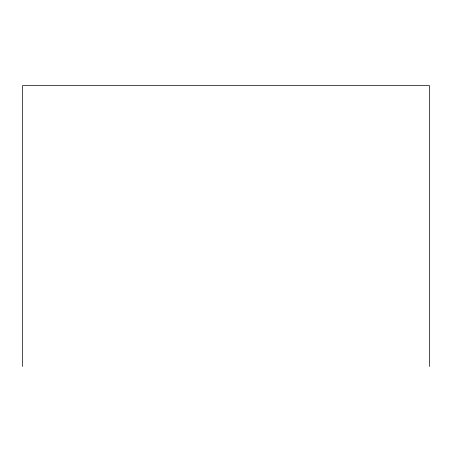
<?xml version="1.0" encoding="UTF-8"?>
<svg xmlns="http://www.w3.org/2000/svg" width="452" height="452" viewBox="0 0 452 452"><rect width="100%" height="100%" fill="white"/><g stroke="black" fill="none" stroke-linecap="round" stroke-linejoin="round"><path stroke-width="0.68" d="M429.4 366.476L429.4 85.524L22.6 85.524L22.6 366.476"/></g></svg>
